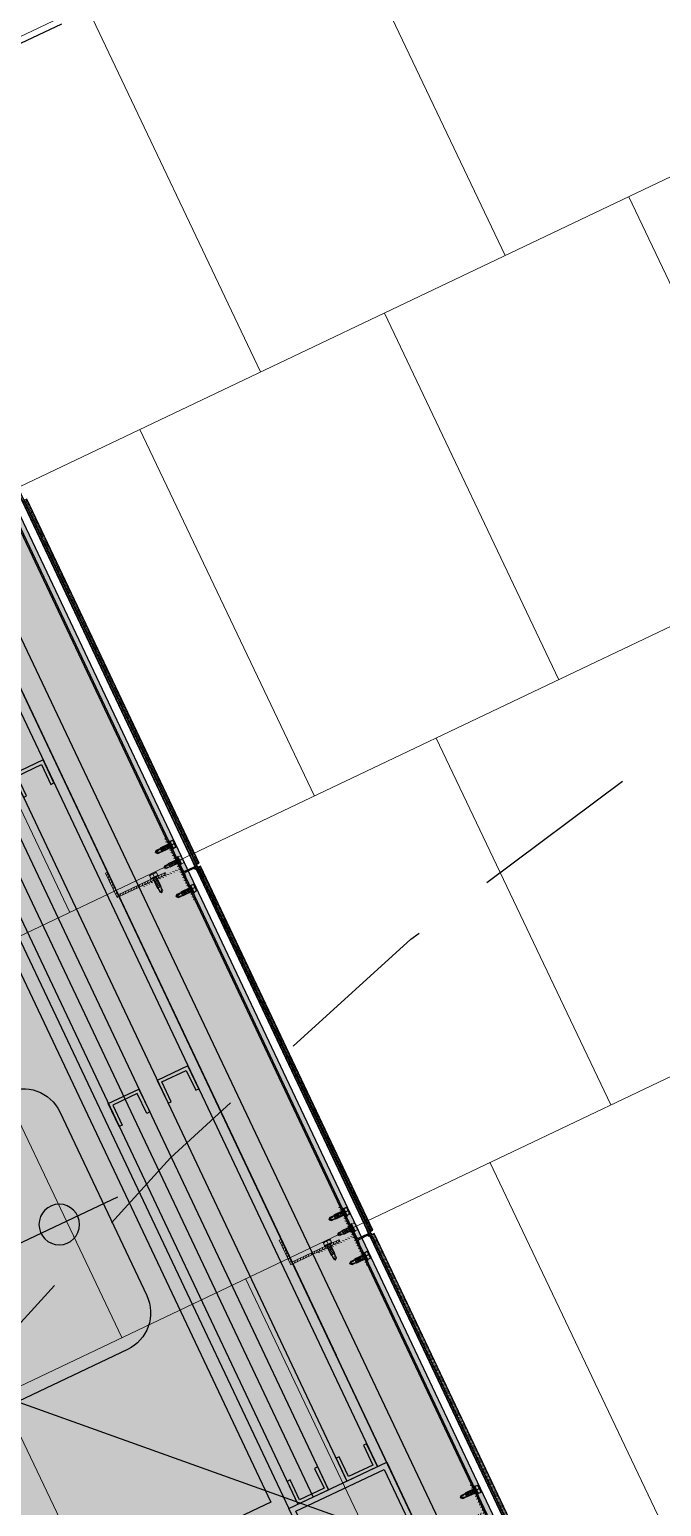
# Model space of a CAD drawing. Header units: metres. Extents: x 678805 to 1359287, y 2747329 to 5497370.
# Drawn here: x 679667.749 to 679668.683, y 2748563.633 to 2748565.815 of the extents above; entities that cross this region are included whole.
import ezdxf

# ---------------------------------------------------------------- set-up
doc = ezdxf.new("R2010")
doc.units = ezdxf.units.M
for name, pattern in [('XREF_MON_BUILDINGS$0$Dash_2_', [0.25, 0.125, -0.125]), ('XREF_MON_BUILDINGS$0$Hidden', [0.004, 0.002, -0.002]), ('XREF_MON_SFT_TREES$0$HIDDEN', [0.375, 0.25, -0.125])]:
    doc.linetypes.add(name, pattern=pattern)
for name, color, linetype in [('00_XREF_MON_HSC_PAVEMENT', 7, 'Continuous'), ('00_XREF_TWQ_BUILDINGS', 7, 'Continuous'), ('00_XREF_TWQ_SFT_TREES', 7, 'Continuous'), ('XREF_MON_BUILDINGS$0$00-Modulos DEFINIDOS', 7, 'Continuous'), ('XREF_MON_BUILDINGS$0$00-Modulos ROOFS', 2, 'Continuous'), ('XREF_MON_BUILDINGS$0$02-L-01_Structure', 2, 'Continuous'), ('XREF_MON_BUILDINGS$0$02-L-01_Structure t2', 7, 'Continuous'), ('XREF_MON_BUILDINGS$0$02-L-01_Struture aux', 4, 'Continuous'), ('XREF_MON_BUILDINGS$0$02-L-06_Plan Change', 252, 'Continuous'), ('XREF_MON_BUILDINGS$0$02-L-Insulation', 252, 'Continuous'), ('XREF_MON_BUILDINGS$0$02-L-INT Panel', 5, 'Continuous'), ('XREF_MON_BUILDINGS$0$02-L-panel', 5, 'Continuous'), ('XREF_MON_BUILDINGS$0$02_L_Furniture', 7, 'Continuous'), ('XREF_MON_SFT_TREES$0$SL_TREE_CANOPY', 251, 'XREF_MON_SFT_TREES$0$HIDDEN')]:
    doc.layers.add(name, color=color, linetype=linetype)
for name, color, linetype, true_color in [('XREF_MON_BUILDINGS$0$0-WIPEOUTS', 7, 'Continuous', 0xffffff), ('XREF_MON_BUILDINGS$0$02-L-06_Walls HATCH 01', 9, 'Continuous', 0x808080), ('XREF_MON_SFT_TREES$0$SL_TREE_ALBIZIA_LEBBECK', 7, 'Continuous', 0xa3a300)]:
    doc.layers.add(name, color=color, linetype=linetype, true_color=true_color)
for name, color, linetype, lineweight in [('XREF_MON_BUILDINGS$0$02-H-251', 251, 'Continuous', 0), ('XREF_MON_BUILDINGS$0$02-H-254', 254, 'Continuous', 0), ('XREF_MON_BUILDINGS$0$02-L-01_Structure L', 7, 'Continuous', 5), ('XREF_MON_BUILDINGS$0$02-L-01_Structure T', 8, 'Continuous', 5)]:
    doc.layers.add(name, color=color, linetype=linetype, lineweight=lineweight)
for name, color, linetype, lineweight, true_color in [('XREF_MON_BUILDINGS$0$02-KH-01 Water_Toilets', 7, 'Continuous', 30, 0x3877ff), ('XREF_MON_HSC_PAVEMENT$0$02-L-Joints-Paviment_07_Precast Concrete Blocks 60X40', 7, 'Continuous', 5, 0x999999), ('XREF_MON_HSC_PAVEMENT$0$03-TR-Pavement_07_Precast Concrete Blocks 60X40', 7, 'Continuous', 5, 0x999999)]:
    doc.layers.add(name, color=color, linetype=linetype, lineweight=lineweight, true_color=true_color)
doc.layers.get('XREF_MON_BUILDINGS$0$02-KH-01 Water_Toilets').off()
doc.layers.get('XREF_MON_SFT_TREES$0$SL_TREE_ALBIZIA_LEBBECK').off()
doc.linetypes.add('XREF_MON_BUILDINGS$0$BATTING', pattern='A,0.0001,-0.1,[134,ltypeshp.shx,S=0.1,R=0,X=-0.1,Y=0],-0.2,[134,ltypeshp.shx,S=0.1,R=180,X=0.1,Y=0],-0.1', length=0.4001)

# ---------------------------------------------------------------- blocks, each defined once
blk = doc.blocks.new('XREF_MON_BUILDINGS$0$modulo kiosco')
at = {"layer": 'XREF_MON_BUILDINGS$0$0-WIPEOUTS', "true_color": 0xfcfcfc}
h = blk.add_hatch(color=7, dxfattribs=at)
h.dxf.hatch_style = 1
h.paths.add_polyline_path([(119.6986085139215, -61.62058441969566), (119.6986085125245, -56.82058442011476), (124.4986085132696, -56.82058442058042), (124.4986085123383, -61.62058442132547)])
at = {"layer": 'XREF_MON_BUILDINGS$0$00-Modulos ROOFS'}
blk.add_line((119.6986085125245, -56.82058442011476), (124.4986085118726, -61.62058442248963), dxfattribs=at)
at = {"layer": 'XREF_MON_BUILDINGS$0$00-Modulos ROOFS', "lineweight": 0}
blk.add_lwpolyline([(119.6986085139215, -61.62058441969566), (119.6986085125245, -56.82058442011476), (124.4986085132696, -56.82058442058042), (124.4986085123383, -61.62058442132547)], close=True, dxfattribs=at)
at = {"layer": 'XREF_MON_BUILDINGS$0$00-Modulos ROOFS'}
blk.add_lwpolyline([(124.4986085137352, -57.12058442062698), (124.4986085132696, -56.82058442058042), (124.1986085125245, -56.82058442151174), (119.9986085128039, -56.82058442034759), (119.6986085125245, -56.82058442011476), (119.6986085125245, -57.12058442085981), (119.6986085134558, -61.32058442058042), (119.6986085139215, -61.62058441969566), (119.9986085128039, -61.62058442062698), (124.1986085125245, -61.62058442109264), (124.4986085123383, -61.62058442132547), (124.4986085128039, -61.32058442081325)], close=True, dxfattribs=at)
blk = doc.blocks.new('XREF_MON_BUILDINGS$0$PILAR STRUCTURE')
at = {"layer": 'XREF_MON_BUILDINGS$0$02-L-01_Structure', "linetype": 'Continuous'}
h = blk.add_hatch(dxfattribs=at)
h.set_pattern_fill('ANGLE', color=252)
h.set_pattern_definition([(0, (-144.6596111481284, 18.56842418532225), (0, 6.985), [5.08, -1.905]), (90, (-144.6596111481284, 18.56842418532225), (-6.985, 4.277078946022131e-16), [5.08, -1.905])])
h.paths.add_polyline_path([(-0.0800000000000125, -0.08000000000000185), (0.07999999999998408, -0.08000000000000185), (0.07999999999998408, 0.0799999999999983), (-0.0800000000000125, 0.0799999999999983)])
h.paths.add_polyline_path([(-0.07200000000000273, -0.07200000000000273), (0.0719999999999743, -0.07200000000000273), (0.0719999999999743, 0.07199999999999918), (-0.07200000000000273, 0.07199999999999918)], flags=16)
h = blk.add_hatch(color=252, dxfattribs=at)
h.dxf.hatch_style = 1
h.paths.add_polyline_path([(-0.07200000000000273, -0.07200000000000273), (0.0719999999999743, -0.07200000000000273), (0.0719999999999743, 0.07199999999999918), (-0.07200000000000273, 0.07199999999999918)], flags=16)
h.paths.add_polyline_path([(-0.0800000000000125, -0.08000000000000185), (0.07999999999998408, -0.08000000000000185), (0.07999999999998408, 0.0799999999999983), (-0.0800000000000125, 0.0799999999999983)])
for points in [[(-0.0800000000000125, -0.08000000000000185), (0.07999999999998408, -0.08000000000000185), (0.07999999999998408, 0.0799999999999983), (-0.0800000000000125, 0.0799999999999983)], [(-0.07200000000000273, -0.07200000000000273), (0.0719999999999743, -0.07200000000000273), (0.0719999999999743, 0.07199999999999918), (-0.07200000000000273, 0.07199999999999918)]]:
    blk.add_lwpolyline(points, close=True, dxfattribs=at)
blk = doc.blocks.new('XREF_MON_BUILDINGS$0$AUTORROSCANTE')
at = {"layer": 'XREF_MON_BUILDINGS$0$02-L-01_Structure t2', "color": 0}
for p, q in [((-31.20000000000002, 5.629165124598842), (-26.19999999999959, 5.62916512459816)), ((-31.19999999999999, -3.410605131648481e-13), (-26.19999999999976, 0)), ((-2.365309734828713, 2.5), (-25, 2.5)), ((0, 0), (-8.999999999999972, 2.5)), ((0, 0), (-3.600692283157343, -1.09366380576239)), ((0, 0), (-2.365309734828713, 2.5)), ((0, 0), (-2.365309734828713, -2.5)), ((-31.20000000000002, -5.629165124598899), (-26.19999999999948, -5.629165124599581)), ((-2.365309734828713, -2.5), (-25, -2.5)), ((-3.600692283157343, -1.09366380576239), (-2.365309734828713, -2.5))]:
    blk.add_line(p, q, dxfattribs=at)
at = {"layer": 'XREF_MON_BUILDINGS$0$02-L-01_Structure t2', "color": 253}
for p, q in [((-25, 3.149999999999977), (-8.999999999999943, 3.150000000000034)), ((-23.47427264461649, -3.14999999999992), (-25, 2.662522019210144)), ((-21.40651940967126, -3.14999999999992), (-23.06020473028568, 3.149999999999864)), ((-19.338766174726, -3.14999999999992), (-20.99245149534045, 3.14999999999992)), ((-17.27101293978083, -3.14999999999992), (-18.92469826039516, 3.150000000000034)), ((-15.20325970483566, -3.14999999999992), (-16.85694502544993, 3.150000000000034)), ((-13.1355064698904, -3.14999999999992), (-14.78919179050473, 3.149999999999977)), ((-11.06775323494514, -3.14999999999992), (-12.72143855555953, 3.149999999999977)), ((-9, -3.14999999999992), (-10.65368532061433, 3.150000000000034)), ((-9, -3.14999999999992), (-8.999999999999972, 3.150000000000034)), ((-25, -3.149999999999977), (-9, -3.149999999999977)), ((-3.600692283157343, -1.09366380576239), (-9, -2.5))]:
    blk.add_line(p, q, dxfattribs=at)
at = {"layer": 'XREF_MON_BUILDINGS$0$02-L-01_Structure t2', "color": 0}
for points in [[(-31.20000000000002, 5.629165124598842), (-26.19999999999996, 5.629165124598842), (-26.19999999999996, -5.629165124599581), (-31.20000000000002, -5.629165124599581)], [(-26.19999999999951, 6.5), (-25, 6.5), (-25, -6.500000000000057), (-26.19999999999951, -6.500000000000057)]]:
    blk.add_lwpolyline(points, close=True, dxfattribs=at)
for centre, start, end in [((-26.98608579049073, 2.367525475711773), 129.2840388374925, 214.1828116507075), ((-26.98608579049073, -2.366719793068796), 145.8304296466695, 230.7332658614822)]:
    blk.add_arc(centre, 4.213914209509284, start, end, dxfattribs=at)
blk = doc.blocks.new('XREF_MON_BUILDINGS$0$ULMA_Montante VV')
at = {"layer": 'XREF_MON_BUILDINGS$0$02-H-251', "ltscale": 125}
h = blk.add_hatch(dxfattribs=at)
h.set_pattern_fill('ANSI31', color=256, scale=0.001, angle=450, style=0)
h.set_pattern_definition([(134.9999999999999, (-0.05125000000043656, -0.00250000000005457), (-0.002245064030267289, -0.002245064030267287), [])])
edge = h.paths.add_edge_path()
edge.add_line((-0.05095000000073924, -0.00250000000005457), (0.04844999999841093, -0.00250000000005457))
edge.add_arc((0.04844999999841093, -0.002200000000129876), 0.0003, 270, 360)
edge.add_line((0.04874999999992724, -0.002200000000129876), (0.04874999999992724, -0.0003000000001520675))
edge.add_arc((0.04844999999841093, -0.0003000000001520675), 0.0003, 0, 90)
edge.add_line((0.04844999999841093, 0), (0, 0))
edge.add_line((0, 0), (0, 0.05719999999996617))
edge.add_arc((-0.0003000000015163096, 0.05719999999996617), 0.0003, 0, 90)
edge.add_line((-0.0003000000015163096, 0.05749999999989086), (-0.002200000000811997, 0.05749999999989086))
edge.add_arc((-0.002200000000811997, 0.05719999999996617), 0.0003, 90, 180)
edge.add_line((-0.002500000000509317, 0.05719999999996617), (-0.002500000000509317, 0))
edge.add_line((-0.002500000000509317, 0), (-0.05095000000073924, 0))
edge.add_arc((-0.05095000000073924, -0.0003000000001520675), 0.0003, 90, 180)
edge.add_line((-0.05125000000043656, -0.0003000000001520675), (-0.05125000000043656, -0.002200000000129876))
edge.add_arc((-0.05095000000073924, -0.002200000000129876), 0.0003, 180, 270)
blk = doc.blocks.new('XREF_MON_BUILDINGS$0$ULMA_Autotaladrante')
at = {"layer": 'XREF_MON_BUILDINGS$0$02-L-01_Structure T', "color": 252}
for p, q in [((-0.02500000000509317, 2.273736754432321e-13), (-0.02263469026956955, 0.00250000000005457)), ((-0.02500000000509317, 2.273736754432321e-13), (-0.01600000000325963, 0.00250000000005457)), ((-0.02500000000509317, 2.273736754432321e-13), (-0.02263469026956955, -0.002499999999599822)), ((-0.02500000000509317, 2.273736754432321e-13), (-0.02139930772136722, -0.001093663805477263)), ((-0.02263469026956955, 0.00250000000005457), (0, 0.00250000000005457)), ((0, 0.003150000000232467), (-0.01600000000325963, 0.003150000000232467)), ((-0.01600000000325963, -0.003149999999777719), (-0.01600000000325963, 0.003150000000232467)), ((-0.01600000000325963, -0.003149999999777719), (-0.01434631468237058, 0.003150000000232467)), ((-0.01393224676803584, -0.003149999999777719), (-0.01227856144714679, 0.003150000000232467)), ((-0.0118644935323573, -0.003149999999777719), (-0.01021080821146825, 0.003150000000232467)), ((-0.00979674029713351, -0.003149999999777719), (-0.008143054976244457, 0.003150000000232467)), ((-0.00772898706190972, -0.003149999999777719), (-0.006075301741020667, 0.003150000000232467)), ((-0.005661233826231182, -0.003149999999777719), (-0.004007548505342129, 0.003150000000232467)), ((-0.003593480591007392, -0.003149999999777719), (-0.001939795270118339, 0.003150000000232467)), ((-0.001525727355783602, -0.003149999999777719), (0, 0.002662522019363678)), ((0.006200000001172157, 0.005629165124673818), (0.001200000000153523, 0.005629165124673818)), ((0.006200000001172157, 2.273736754432321e-13), (0.001200000000153523, 2.273736754432321e-13)), ((-0.02139930772136722, -0.001093663805477263), (-0.02263469026956955, -0.002499999999599822)), ((-0.02263469026956955, -0.002499999999599822), (0, -0.002499999999599822)), ((-0.02139930772136722, -0.001093663805477263), (-0.01600000000325963, -0.002499999999599822)), ((0, -0.003149999999777719), (-0.01600000000325963, -0.003149999999777719)), ((0.006200000001172157, -0.005629165124219071), (0.001200000000153523, -0.005629165124219071))]:
    blk.add_line(p, q, dxfattribs=at)
for points in [[(0.001200000000153523, 0.006499999999959982), (0, 0.006499999999959982), (0, -0.006499999999732609), (0.001200000000153523, -0.006499999999732609)], [(0.006200000001172157, 0.005629165124673818), (0.001200000000153523, 0.005629165124673818), (0.001200000000153523, -0.005629165124219071), (0.006200000001172157, -0.005629165124219071)]]:
    blk.add_lwpolyline(points, close=True, dxfattribs=at)
for centre, start, end in [((0.001986085791031655, 0.002367525475847287), 325.8171883654993, 50.71596115511253), ((0.001986085791031655, -0.002366719792689764), 309.2667341381091, 34.16957033823044)]:
    blk.add_arc(centre, 0.004213914210367771, start, end, dxfattribs=at)
blk = doc.blocks.new('XREF_MON_BUILDINGS$0$ULMA_Escuadra40x80_Seccion')
at = {"layer": 'XREF_MON_BUILDINGS$0$02-H-251', "ltscale": 125}
h = blk.add_hatch(dxfattribs=at)
h.set_pattern_fill('ANSI31', color=256, scale=0.001, angle=360, style=0)
h.set_pattern_definition([(45, (0, 0), (-0.002245064030267288, 0.002245064030267289), [])])
h.paths.add_polyline_path([(0, 0.0799999999994725), (0.002999999989697244, 0.0799999999994725), (0.002999999989697244, 0.002999999999701686), (0.03999999999359716, 0.002999999999701686), (0.03999999999359716, 0), (0, 0)])
at = {"layer": 'XREF_MON_BUILDINGS$0$02-L-01_Structure L', "linetype": 'Continuous'}
blk.add_lwpolyline([(0, 0.0799999999994725), (0.002999999989697244, 0.0799999999994725), (0.002999999989697244, 0.002999999999701686), (0.03999999999359716, 0.002999999999701686), (0.03999999999359716, 0), (0, 0)], close=True, dxfattribs=at)
blk = doc.blocks.new('XREF_MON_BUILDINGS$0$component PICA')
at = {"linetype": 'Continuous', "ltscale": 0.01}
for p, q in [((125, 350), (-125, 350)), ((-175, 300), (-175, 50)), ((175, 50), (175, 300)), ((0, 150), (0, -20)), ((-125, 0), (125, 0))]:
    blk.add_line(p, q, dxfattribs=at)
blk.add_circle((0, 60), 25, dxfattribs=at)
for centre, start, end in [((-125, 300), 90, 180), ((125, 300), 0, 90), ((-125, 50), 180, 270), ((125, 50), 270, 0)]:
    blk.add_arc(centre, 50, start, end, dxfattribs=at)
blk = doc.blocks.new('XREF_MON_BUILDINGS$0$Kiosk door')
at = {"linetype": 'XREF_MON_BUILDINGS$0$Dash_2_'}
blk.add_wipeout([(-0.3650003588485287, -0.20273887368162846), (-0.3649995805811452, 0.09726091754812582), (0.834999707727285, 0.09726091754812582), (0.8349996411514713, -0.20273888156785946)], dxfattribs=at).dxf.layer = 'XREF_MON_BUILDINGS$0$0-WIPEOUTS'
at = {"layer": 'XREF_MON_BUILDINGS$0$02-L-06_Walls HATCH 01', "linetype": 'Continuous'}
h = blk.add_hatch(color=256, dxfattribs=at)
h.dxf.hatch_style = 1
h.paths.add_polyline_path([(0.8349997775229442, 0.09726260458085129), (0.7350005010742805, 0.09726468567793631), (0.7350005714583424, -0.1827374759855043), (0.8349998004780701, -0.1827409063021986)])
h.paths.add_polyline_path([(-0.2649995567047153, 0.09726103613911455), (-0.3649998889106872, 0.09726103613911455), (-0.3649999365919983, -0.1827395266227524), (-0.2649996043860263, -0.1827395266227524)])
at = {"linetype": 'Continuous'}
blk.add_line((0.8349996411514713, -0.2027388816146684), (0.8349996602950842, 0.09726091754812624), dxfattribs=at)
for points in [[(-0.3649999363518257, 0.09726091754812596), (-0.2649995805807295, 0.09726091754812596), (-0.2649996471565431, -0.1827395200508933), (-0.3650000029276393, -0.1827395200508933)], [(0.8349996602950842, 0.09726091754812624), (0.7350004194192705, 0.0972635265395761), (0.735000352843457, -0.1827378866425775), (0.8349995937192707, -0.1827404956340273)]]:
    blk.add_lwpolyline(points, close=True, dxfattribs=at)
at = {"layer": 'XREF_MON_BUILDINGS$0$02-L-06_Plan Change', "linetype": 'Continuous'}
for p, q in [((0.6349999970723608, -0.1827395266227524), (-0.3650000029276393, -0.1827395266227524)), ((-0.3650000029276393, -0.1827395266227524), (-0.3650000029276393, -0.2027388736816308))]:
    blk.add_line(p, q, dxfattribs=at)
at = {"layer": 'XREF_MON_BUILDINGS$0$02-L-06_Plan Change', "linetype": 'XREF_MON_BUILDINGS$0$Dash_2_'}
blk.add_line((0.8349992605688576, -0.182739522224247), (0.8350023100480466, -1.382739947271413), dxfattribs=at)
blk.add_lwpolyline([(0.8349997077205344, 0.09726376371885229), (-0.3649999363518257, 0.09726091754812596)], dxfattribs=at)
at = {"layer": 'XREF_MON_BUILDINGS$0$02-L-06_Plan Change', "linetype": 'Continuous'}
blk.add_lwpolyline([(-0.3650000029276393, -0.2027388736816308), (0.8349996411514713, -0.2027388815678594), (0.8349996411514713, -0.1827395279371219), (-0.3650000029276393, -0.1827395200508933)], close=True, dxfattribs=at)
at = {"layer": 'XREF_MON_BUILDINGS$0$02-L-06_Plan Change', "linetype": 'XREF_MON_BUILDINGS$0$Dash_2_'}
blk.add_arc((0.8349992605718095, -0.1827406837752702), 1.199999263500018, 179.9999441634501, 270.0001456018545, dxfattribs=at)
blk = doc.blocks.new('XREF_MON_BUILDINGS$0$A$C56BF4A3E')
at = {"layer": 'XREF_MON_BUILDINGS$0$02-H-251', "linetype": 'XREF_MON_BUILDINGS$0$Hidden', "ltscale": 125}
h = blk.add_hatch(dxfattribs=at)
h.set_pattern_fill('ANSI31', color=256, scale=0.001, angle=630, style=0)
h.set_pattern_definition([(315, (-170.3341458271663, 256.2731520046166), (0.002245064030267289, 0.002245064030267287), [])])
edge = h.paths.add_edge_path()
edge.add_line((0.635161503146076, 0.02689361729803252), (0.6331615031461233, 0.02689361729803608))
edge.add_line((0.6331615031461233, 0.02689361729803608), (0.6262900085139727, 0.02664820677561153))
edge.add_line((0.6262900085139727, 0.02664820677561153), (0.6254111754949836, 0.02570412332730854))
edge.add_arc((0.625191590921343, 0.02590853128928217), 0.0003, 587.0499999998804, 677.0499999998917, ccw=False)
edge.add_line((0.624987182959142, 0.02568894671563982), (0.6240429129903031, 0.02656795336421425))
edge.add_line((0.6240429129903013, 0.0265679533642178), (0.6222925944548869, 0.02650544198711202))
edge.add_line((0.6222925944548869, 0.02650544198711202), (0.6214137254124044, 0.02556131984071897))
edge.add_arc((0.6211941408385364, 0.02576572780360209), 0.0003, 587.0499999998804, 677.0499999998772, ccw=False)
edge.add_line((0.6209897328763354, 0.02554614322995974), (0.62004542420304, 0.02642518590725729))
edge.add_line((0.6200454242030382, 0.02642518590726084), (0.6070901200851431, 0.02596249647395155))
edge.add_arc((0.6071615031460489, 0.02396377076566125), 0.002, 452.045408488778, 539.9999999998918)
edge.add_line((0.6051615031460962, 0.0239637707656648), (0.6051615031460837, 0.01723441628583444))
edge.add_line((0.6051615031460855, 0.01723441628583444), (0.6051615031460678, 0.007893617297856537))
edge.add_line((0.6051615031460678, 0.007893617297856537), (0.6103115031460256, 0.007893617297845879))
edge.add_line((0.6103115031460256, 0.007893617297845879), (0.6103115031460238, 0.006893617297642152))
edge.add_line((0.6103115031460256, 0.006893617297642152), (0.6049941093035649, 0.00689361729765281))
edge.add_arc((0.6049941093035613, 0.00659361729795549), 0.0003, 809.9999999998918, 869.9999999998961)
edge.add_line((0.6047343016823596, 0.00674361729780415), (0.6030713107672891, 0.003863232540616934))
edge.add_arc((0.6028115031460821, 0.004013232540465594), 0.0003, 509.9999999998961, 689.9999999998774, ccw=False)
edge.add_line((0.6025516955248769, 0.004163232540314254), (0.6038682762787193, 0.00644361729810683))
edge.add_arc((0.6036084686575123, 0.006593617297959042), 0.0003, 689.9999999998961, 809.9999999998918)
edge.add_line((0.6036084686575158, 0.006893617297656363), (0.5958615031461285, 0.006893617297670573))
edge.add_line((0.5958615031461285, 0.006893617297670573), (0.5958615031461303, 0.0078936172978743))
edge.add_line((0.5958615031461285, 0.0078936172978743), (0.6018615031459866, 0.007893617297863642))
edge.add_line((0.6018615031459866, 0.00789361729786009), (0.6018615031459902, 0.009643617298216611))
edge.add_arc((0.6021115031460411, 0.009643617298216611), 0.0002500000000000272, 359.9999999998918, 539.9999999998918, ccw=False)
edge.add_line((0.602361503146092, 0.009643617298216611), (0.6023615031460885, 0.00789361729786009))
edge.add_line((0.6023615031460885, 0.00789361729786009), (0.6033615031460648, 0.00789361729786009))
edge.add_line((0.6033615031460648, 0.00789361729786009), (0.6033615031460968, 0.02413804013959719))
edge.add_arc((0.6013615031461441, 0.02413804013960075), 0.002, 719.9999999998918, 802.552583149694)
edge.add_line((0.6016207356256409, 0.02612116860765568), (0.5957115031460898, 0.02689361729810713))
edge.add_line((0.595711503146088, 0.02689361729810713), (0.5957115031460916, 0.02869361729811004))
edge.add_line((0.5957115031460916, 0.02869361729811004), (0.6351615031460796, 0.02869361729803543))
edge.add_line((0.6351615031460796, 0.02869361729803543), (0.635161503146076, 0.02689361729803252))
h = blk.add_hatch(dxfattribs=at)
h.set_pattern_fill('ANSI31', color=256, scale=0.001, angle=630, style=0)
h.set_pattern_definition([(315, (-170.3341458271663, 256.8731520046165), (0.002245064030267289, 0.002245064030267287), [])])
edge = h.paths.add_edge_path()
edge.add_line((1.235161503146077, 0.02689361729689921), (1.233161503146125, 0.02689361729690276))
edge.add_line((1.233161503146125, 0.02689361729690276), (1.226290008513974, 0.02664820677447821))
edge.add_line((1.226290008513974, 0.02664820677447466), (1.225411175494985, 0.02570412332617167))
edge.add_arc((1.225191590921341, 0.02590853128814885), 0.0003, 587.0499999998804, 677.0499999998917, ccw=False)
edge.add_line((1.22498718295914, 0.0256889467145065), (1.224042912990301, 0.02656795336308448))
edge.add_line((1.224042912990303, 0.02656795336308448), (1.222292594454888, 0.02650544198597871))
edge.add_line((1.222292594454888, 0.02650544198597871), (1.221413725412406, 0.0255613198395892))
edge.add_arc((1.221194140838534, 0.02576572780246877), 0.0003, 587.0499999998804, 677.0499999998772, ccw=False)
edge.add_line((1.220989732876333, 0.02554614322882642), (1.220045424203038, 0.02642518590612752))
edge.add_line((1.22004542420304, 0.02642518590612752), (1.207090120085144, 0.02596249647281823))
edge.add_arc((1.20716150314605, 0.02396377076452794), 0.002, 452.045408488778, 539.9999999998918)
edge.add_line((1.205161503146098, 0.02396377076453149), (1.205161503146085, 0.01723441628470113))
edge.add_line((1.205161503146087, 0.01723441628470113), (1.205161503146069, 0.007893617296723221))
edge.add_line((1.205161503146069, 0.007893617296723221), (1.210311503146027, 0.007893617296712563))
edge.add_line((1.210311503146027, 0.007893617296712563), (1.210311503146025, 0.006893617296508836))
edge.add_line((1.210311503146023, 0.006893617296508836), (1.204994109303563, 0.006893617296519494))
edge.add_arc((1.204994109303563, 0.006593617296822174), 0.0003, 809.9999999998918, 869.9999999998961)
edge.add_line((1.204734301682358, 0.006743617296670834), (1.203071310767287, 0.003863232539483619))
edge.add_arc((1.202811503146084, 0.004013232539332279), 0.0003, 509.9999999998961, 689.9999999998774, ccw=False)
edge.add_line((1.202551695524878, 0.004163232539180939), (1.203868276278721, 0.006443617296973514))
edge.add_arc((1.203608468657514, 0.006593617296822174), 0.0003, 689.9999999998961, 809.9999999998918)
edge.add_line((1.203608468657514, 0.006893617296519494), (1.195861503146126, 0.006893617296533705))
edge.add_line((1.195861503146126, 0.006893617296537258), (1.195861503146128, 0.007893617296740985))
edge.add_line((1.19586150314613, 0.007893617296740985), (1.201861503145988, 0.007893617296730326))
edge.add_line((1.201861503145988, 0.007893617296730326), (1.201861503145992, 0.009643617297086848))
edge.add_arc((1.202111503146043, 0.009643617297083296), 0.0002500000000000272, 359.9999999998918, 539.9999999998918, ccw=False)
edge.add_line((1.202361503146093, 0.009643617297083296), (1.20236150314609, 0.007893617296726774))
edge.add_line((1.20236150314609, 0.007893617296726774), (1.203361503146066, 0.007893617296723221))
edge.add_line((1.203361503146066, 0.007893617296726774), (1.203361503146096, 0.02413804013846388))
edge.add_arc((1.201361503146142, 0.02413804013846743), 0.002, 719.9999999998918, 802.552583149694)
edge.add_line((1.201620735625639, 0.02612116860652236), (1.195711503146088, 0.02689361729697382))
edge.add_line((1.195711503146089, 0.02689361729697382), (1.195711503146093, 0.02869361729697673))
edge.add_line((1.195711503146093, 0.02869361729697673), (1.235161503146081, 0.02869361729690212))
edge.add_line((1.235161503146081, 0.02869361729690212), (1.235161503146077, 0.02689361729689921))
at = {"layer": 'XREF_MON_BUILDINGS$0$02-H-254', "ltscale": 125}
h = blk.add_hatch(dxfattribs=at)
h.set_pattern_fill('ANSI31', color=256, scale=0.0005, angle=180, style=0)
h.set_pattern_definition([(225, (257.5004317846482, 179.6417735332478), (0.001122532015133644, -0.001122532015133644), [])])
h.paths.add_polyline_path([(0.02386382968487055, 0.01400000000285218), (0.02386288463216601, 0.004932537467283282), (0.601661503126504, 0.004924154091153099), (0.601661503126504, -1.331605606225139e-06), (0.008321258678762433, 0), (0.008321258678762433, 0.006549999998242129), (0.01632125867811851, 0.006549999998242129), (0.01632125867811851, 0.008150000008754432), (0.008321258678762433, 0.008150000008754432), (0.008321258678762433, 0.01400000000285218)])
h = blk.add_hatch(dxfattribs=at)
h.set_pattern_fill('ANSI31', color=256, scale=0.0005, angle=270, style=0)
h.set_pattern_definition([(315, (-170.2068422778523, 257.0159102191523), (0.001122532015133644, 0.001122532015133644), [])])
h.paths.add_polyline_path([(1.201661503126498, -2.27018404075352e-12), (0.6067920396707649, -1.143973804573761e-12), (0.6067920396707756, 0.004932188164907814), (1.201661503126509, 0.004930460025818206)])
h = blk.add_hatch(dxfattribs=at)
h.set_pattern_fill('ANSI31', color=256, scale=0.0005, angle=270, style=0)
h.set_pattern_definition([(315, (-170.2068422778523, 257.6159102191522), (0.001122532015133644, 0.001122532015133644), [])])
h.paths.add_polyline_path([(1.8016615031265, -3.40349970429088e-12), (1.206792039670763, -2.280842181789922e-12), (1.206792039670773, 0.004932188163770945), (1.80166150312651, 0.004930460024684891)])
at = {"layer": 'XREF_MON_BUILDINGS$0$02-L-01_Struture aux', "linetype": 'Continuous'}
for p, q in [((4.528097383963182, 0.2230973839609618), (0.2880973839595988, 0.2230973839650616)), ((4.528097383963182, 0.193097383948313), (0.2880973839595988, 0.1930973839524128))]:
    blk.add_line(p, q, dxfattribs=at)
at = {"layer": 'XREF_MON_BUILDINGS$0$02-L-01_Struture aux'}
for p, q in [((0.03223181738328762, 0.02869217211398833), (4.782712843938601, 0.02869228319033823)), ((4.782712843940036, 0.02683148525789747), (0.03223181738328762, 0.02683148526689649))]:
    blk.add_line(p, q, dxfattribs=at)
at = {"layer": 'XREF_MON_BUILDINGS$0$02-L-01_Struture aux', "linetype": 'XREF_MON_BUILDINGS$0$Hidden'}
for p, q in [((0.6351615031460796, 0.02869361729803543), (0.5957115031460916, 0.02869361729811004)), ((0.5957115031460916, 0.02869361729811004), (0.595711503146088, 0.02689361729810713)), ((0.6016207356256409, 0.02612116860765568), (0.595711503146088, 0.02689361729810713)), ((0.6033615031460968, 0.02413804013959719), (0.6033615031460648, 0.00789361729786009)), ((0.6051615031460962, 0.0239637707656648), (0.6051615031460855, 0.01723441628583444)), ((0.6070901200851431, 0.02596249647395155), (0.6200454242030382, 0.02642518590726084)), ((0.6209897328763354, 0.02554614322995974), (0.6200454242030382, 0.02642518590726084)), ((0.6214137254124061, 0.02556131984071897), (0.6222925944548869, 0.02650544198711202)), ((0.6222925944548869, 0.02650544198711202), (0.6240429129903013, 0.0265679533642178)), ((0.624987182959142, 0.02568894671563982), (0.6240429129903013, 0.0265679533642178)), ((0.6254111754949854, 0.02570412332730854), (0.6262900085139727, 0.02664820677561153)), ((0.6262900085139727, 0.02664820677561153), (0.6331615031461233, 0.02689361729803608)), ((0.6339115031460487, 0.02689361729803608), (0.6331615031461233, 0.02689361729803608)), ((0.635161503146076, 0.02689361729803252), (0.6331615031461233, 0.02689361729803608)), ((0.6351615031460796, 0.02869361729803543), (0.635161503146076, 0.02689361729803252)), ((1.235161503146081, 0.02869361729690212), (1.195711503146093, 0.02869361729697673)), ((1.195711503146093, 0.02869361729697673), (1.195711503146089, 0.02689361729697382)), ((1.201620735625639, 0.02612116860652236), (1.195711503146089, 0.02689361729697382)), ((1.203361503146095, 0.02413804013846388), (1.203361503146066, 0.007893617296726774)), ((1.205161503146098, 0.02396377076453149), (1.205161503146087, 0.01723441628470113)), ((1.207090120085141, 0.02596249647281823), (1.22004542420304, 0.02642518590612752)), ((1.220989732876333, 0.02554614322882642), (1.22004542420304, 0.02642518590612752)), ((1.221413725412404, 0.02556131983958565), (1.222292594454888, 0.02650544198597871)), ((1.222292594454888, 0.02650544198597871), (1.224042912990303, 0.02656795336308448)), ((1.22498718295914, 0.0256889467145065), (1.224042912990303, 0.02656795336308448)), ((1.225411175494983, 0.02570412332617522), (1.226290008513974, 0.02664820677447466)), ((1.226290008513974, 0.02664820677447466), (1.233161503146125, 0.02689361729690276)), ((1.23391150314605, 0.02689361729689921), (1.233161503146125, 0.02689361729690276)), ((1.235161503146077, 0.02689361729689921), (1.233161503146125, 0.02689361729690276)), ((1.235161503146081, 0.02869361729690212), (1.235161503146077, 0.02689361729689921)), ((0.60166150314598, 0.007893617297863642), (0.5958615031461285, 0.0078936172978743)), ((0.5958615031461285, 0.0078936172978743), (0.5958615031461285, 0.006893617297670573)), ((0.6036084686575158, 0.006893617297656363), (0.5958615031461285, 0.006893617297670573)), ((0.6016615031460404, 0.009643617298220164), (0.60166150314598, 0.007893617297863642)), ((0.6021615031460854, 0.009643617298216611), (0.6021615031460819, 0.00789361729786009)), ((0.6033615031460648, 0.00789361729786009), (0.6021615031460819, 0.00789361729786009)), ((0.6025516955248769, 0.004163232540314254), (0.6038682762787175, 0.006443617298110382)), ((0.6030713107672874, 0.003863232540616934), (0.6047343016823596, 0.00674361729780415)), ((0.6103115031460256, 0.006893617297642152), (0.6049941093035649, 0.00689361729765281)), ((0.6051615031460855, 0.01723441628583444), (0.6051615031460678, 0.007893617297856537)), ((0.6103115031460256, 0.007893617297845879), (0.6051615031460678, 0.007893617297856537)), ((0.6103115031460256, 0.007893617297845879), (0.6103115031460256, 0.006893617297642152)), ((1.201661503145981, 0.007893617296730326), (1.19586150314613, 0.007893617296740985)), ((1.19586150314613, 0.007893617296740985), (1.195861503146126, 0.006893617296537258)), ((1.203608468657514, 0.006893617296519494), (1.195861503146126, 0.006893617296537258)), ((1.201661503146042, 0.009643617297086848), (1.201661503145981, 0.007893617296730326)), ((1.202161503146087, 0.009643617297083296), (1.202161503146083, 0.007893617296726774)), ((1.203361503146066, 0.007893617296726774), (1.202161503146083, 0.007893617296726774)), ((1.202551695524878, 0.004163232539180939), (1.203868276278719, 0.006443617296973514)), ((1.203071310767289, 0.003863232539483619), (1.204734301682358, 0.006743617296670834)), ((1.210311503146023, 0.006893617296508836), (1.204994109303563, 0.006893617296519494)), ((1.205161503146087, 0.01723441628470113), (1.205161503146069, 0.007893617296723221)), ((1.210311503146027, 0.007893617296712563), (1.205161503146069, 0.007893617296723221)), ((1.210311503146027, 0.007893617296712563), (1.210311503146023, 0.006893617296508836))]:
    blk.add_line(p, q, dxfattribs=at)
at = {"layer": 'XREF_MON_BUILDINGS$0$02-L-01_Struture aux', "linetype": 'Continuous'}
for points in [[(0.3255635412475506, 0.2730973839523969), (0.2880973839564724, 0.273097383958735), (0.2880973839564724, 0.2230973839587236), (0.3255635412475506, 0.223097383958752), (0.3255635412475506, 0.2280973839587475), (0.2930973839564963, 0.228097383958719), (0.2930973839564963, 0.2680973839578868), (0.3255635412551676, 0.2680973839524015), (0.3255635412551676, 0.2730973839523969)], [(0.9056312266833295, 0.2730973839523969), (0.9430973839744077, 0.273097383958735), (0.9430973839744077, 0.2230973839587236), (0.9056312266833295, 0.223097383958752), (0.9056312266833295, 0.2280973839587475), (0.9380973839743838, 0.228097383958719), (0.9380973839743838, 0.2680973839578868), (0.9056312266757125, 0.2680973839524015), (0.9056312266757125, 0.2730973839523969)], [(0.325563541250677, 0.1930973839524128), (0.2880973839595988, 0.1930973839587509), (0.2880973839595988, 0.1430973839587395), (0.325563541250677, 0.1430973839587679), (0.325563541250677, 0.1480973839587634), (0.2930973839596227, 0.148097383958735), (0.2930973839596227, 0.1880973839579028), (0.325563541258294, 0.1880973839524174), (0.325563541258294, 0.1930973839524128)], [(0.9056312266833295, 0.1430973839650775), (0.9430973839744077, 0.1430973839587395), (0.9430973839744077, 0.1930973839587509), (0.9056312266833295, 0.1930973839587224), (0.9056312266833295, 0.188097383958727), (0.9380973839743838, 0.1880973839587554), (0.9380973839743838, 0.1480973839595876), (0.9056312266757125, 0.148097383965073), (0.9056312266757125, 0.1430973839650775)], [(1.40563122668333, 0.1430973839650775), (1.443097383974408, 0.1430973839587395), (1.443097383974408, 0.1930973839587509), (1.40563122668333, 0.1930973839587224), (1.40563122668333, 0.188097383958727), (1.438097383974384, 0.1880973839587554), (1.438097383974384, 0.1480973839595876), (1.405631226675712, 0.148097383965073), (1.405631226675712, 0.1430973839650775)]]:
    blk.add_lwpolyline(points, dxfattribs=at)
at = {"layer": 'XREF_MON_BUILDINGS$0$02-L-01_Struture aux'}
for points in [[(4.677795854006792, 0.00770692994390032), (0.03223181738328762, 0.007706933661783211)], [(0.03223181738328762, 0.006936781791981872), (4.677795854006792, 0.006936778074098982)]]:
    blk.add_lwpolyline(points, dxfattribs=at)
at = {"layer": 'XREF_MON_BUILDINGS$0$02-L-01_Struture aux', "linetype": 'XREF_MON_BUILDINGS$0$Hidden'}
for centre, radius, start, end in [((0.6013615031461441, 0.02413804013960075), 0.002, 359.9999999998917, 82.55258314944416), ((0.6071615031460489, 0.02396377076566125), 0.002, 92.0454084859886, 179.9999999998917), ((0.6211941408385364, 0.02576572780360209), 0.0003, 227.0499999938588, 317.0499999280945), ((0.625191590921343, 0.02590853128928217), 0.0003, 227.0499999938588, 317.0500000256486), ((1.201361503146142, 0.02413804013846743), 0.002, 359.9999999998917, 82.55258314944416), ((1.20716150314605, 0.02396377076452794), 0.002, 92.0454084859886, 179.9999999998917), ((1.221194140838534, 0.02576572780246877), 0.0003, 227.0499999938588, 317.0499999280945), ((1.225191590921341, 0.02590853128814885), 0.0003, 227.0499999938588, 317.0500000256486), ((0.6019115031460345, 0.009643617298216611), 0.0002500000000000272, 359.9999999998917, 179.9999999998917), ((0.6028115031460821, 0.004013232540465594), 0.0003, 150.0000000316023, 330.0000000316028), ((0.6036084686575123, 0.006593617297959042), 0.0003, 330.0000000316028, 89.99999999989171), ((0.6049941093035613, 0.00659361729795549), 0.0003, 89.99999999989171, 150.0000000316023), ((1.201911503146036, 0.009643617297086848), 0.0002500000000000272, 359.9999999998917, 179.9999999998917), ((1.202811503146084, 0.004013232539332279), 0.0003, 150.0000000316023, 330.0000000316028), ((1.203608468657514, 0.006593617296822174), 0.0003, 330.0000000316028, 89.99999999989171), ((1.204994109303563, 0.006593617296822174), 0.0003, 89.99999999989171, 150.0000000316023)]:
    blk.add_arc(centre, radius, start, end, dxfattribs=at)
at = {"layer": 'XREF_MON_BUILDINGS$0$02-L-Insulation', "linetype": 'XREF_MON_BUILDINGS$0$BATTING', "ltscale": 0.04}
blk.add_line((4.523097383963158, 0.2480973839542031), (0.2880973839595988, 0.2480973839583029), dxfattribs=at)
at = {"layer": 'XREF_MON_BUILDINGS$0$02-L-Insulation', "linetype": 'XREF_MON_BUILDINGS$0$BATTING', "ltscale": 0.08}
blk.add_line((0.08535283128422932, 0.09473075020678934), (5.110634532114307, 0.09798582951128054), dxfattribs=at)
at = {"layer": 'XREF_MON_BUILDINGS$0$02-L-INT Panel', "linetype": 'Continuous'}
for p, q in [((0.308097383956472, 0.3080973839587173), (0.308097383956472, 4.50809738395872)), ((4.508097383963186, 0.308097383954653), (0.308097383956472, 0.3080973839587173)), ((4.528097383963182, 0.2880973839546357), (0.2880973839564724, 0.2880973839587355)), ((4.528097383963182, 0.2730973839564967), (0.2880973839595988, 0.2730973839605966)), ((4.528097383963182, 0.1430973839546397), (0.2880973839595988, 0.1430973839587395)), ((4.688097383963491, 0.1280973839546391), (0.1280973839582664, 0.1280973839567068)), ((0.1280973839569519, 0.1280973839580213), (4.688097383961004, 0.1280973839507489)), ((4.528097383963182, 0.1280973839565505), (0.4630973839547785, 0.1280973839606503))]:
    blk.add_line(p, q, dxfattribs=at)
at = {"layer": 'XREF_MON_BUILDINGS$0$02-L-panel'}
blk.add_line((4.200944176126566, 0.0049204027500096), (0.02386288463216601, 0.004932537467283282), dxfattribs=at)
for points in [[(0.02386382968487055, 0.01400000000285218), (0.008321258678762433, 0.01400000000285218), (0.008321258678762433, 0.008150000008754432), (0.01632125867811851, 0.008150000008754432), (0.01632125867811851, 0.006549999998242129), (0.008321258678762433, 0.006549999998242129), (0.008321258678762433, 0), (0.601661503126504, -1.331605606225139e-06), (0.601661503126504, 0.004924154091153099), (0.02386288463216601, 0.004932537467283282), (0.02386382968487055, 0.01400000000285218), (0.02386382968487055, 0.01400000000285218), (0.02386325048124149, 0.01400000000285218), (0.008321258678762433, 0.01400000000285218), (0.008321258678762433, 0.008150000008754432)], [(0.6067920396707756, 0.004930839573127344), (0.6067920396707649, -1.143973804573761e-12), (1.201661503126498, -2.27018404075352e-12), (1.201661503126509, 0.00492548569448914), (0.6067920396707756, 0.004930839573127344)], [(1.206792039670773, 0.004930839571994028), (1.206792039670763, -2.280842181789922e-12), (1.8016615031265, -3.40349970429088e-12), (1.80166150312651, 0.004925485693355824), (1.206792039670773, 0.004930839571994028)]]:
    blk.add_lwpolyline(points, dxfattribs=at)
at = {"layer": 'XREF_MON_BUILDINGS$0$02-L-panel', "ltscale": 125}
for points in [[(0.6016615031265111, 0.004925485695622456), (0.6016615031265005, -1.13686837721616e-12)], [(1.201661503126509, 0.00492548569448914), (1.201661503126498, -2.27018404075352e-12)]]:
    blk.add_lwpolyline(points, dxfattribs=at)
at = {"layer": 'XREF_MON_BUILDINGS$0$02-L-01_Structure', "linetype": 'Continuous', "xscale": -1, "rotation": 180}
blk.add_blockref('XREF_MON_BUILDINGS$0$PILAR STRUCTURE', (0.2080973839596147, 0.2080973839590499), dxfattribs=at)
at = {"layer": 'XREF_MON_BUILDINGS$0$02-L-01_Struture aux', "xscale": -1}
for name, p, rotation in [('XREF_MON_BUILDINGS$0$ULMA_Escuadra40x80_Seccion', (0.6125111312335427, 0.1312647056272773), 180), ('XREF_MON_BUILDINGS$0$ULMA_Escuadra40x80_Seccion', (1.212511131233541, 0.131264705626144), 180), ('XREF_MON_BUILDINGS$0$ULMA_Escuadra40x80_Seccion', (0.1553006132264372, 0.1280973839579822), 180), ('XREF_MON_BUILDINGS$0$ULMA_Montante VV', (0.6100111312325573, 0.03119361729822145), 359.9999999998918), ('XREF_MON_BUILDINGS$0$ULMA_Montante VV', (1.210011131232559, 0.03119361729708814), 359.9999999998918), ('XREF_MON_BUILDINGS$0$ULMA_Autotaladrante', (0.6155111312213002, 0.06852811013436266), 179.9905178906979), ('XREF_MON_BUILDINGS$0$ULMA_Autotaladrante', (1.215511131221302, 0.06852811013322935), 179.9905178906979), ('XREF_MON_BUILDINGS$0$ULMA_Autotaladrante', (0.6227788215362366, 0.02532093643564792), 89.99525894782539), ('XREF_MON_BUILDINGS$0$ULMA_Autotaladrante', (1.222778821536238, 0.02532093643451105), 89.99525894782539)]:
    blk.add_blockref(name, p, dxfattribs=dict(at, rotation=rotation))
at = {"layer": 'XREF_MON_BUILDINGS$0$02-L-01_Struture aux'}
blk.add_blockref('XREF_MON_BUILDINGS$0$ULMA_Montante VV', (0.1608006132164626, 0.03133148526283236), dxfattribs=at)
at = {"layer": 'XREF_MON_BUILDINGS$0$02-L-01_Struture aux', "color": 253, "xscale": -0.001000000003841706, "yscale": 0.000999999996565748, "zscale": 0.001, "rotation": 269.9999999998918}
blk.add_blockref('XREF_MON_BUILDINGS$0$AUTORROSCANTE', (0.1942479478828325, 0.05183148516917413), dxfattribs=at)
at = {"layer": 'XREF_MON_BUILDINGS$0$02-L-01_Struture aux', "xscale": 0.001000000003841706, "yscale": 0.001000000003841706, "zscale": 0.001000000003841706, "rotation": 89.9999999998918}
for p in [(0.576563796566262, 0.05164361720225941), (0.6484068430412719, 0.05152106941218193), (1.176563796566263, 0.05164361720112609), (1.248406843041273, 0.05152106941104861)]:
    blk.add_blockref('XREF_MON_BUILDINGS$0$AUTORROSCANTE', p, dxfattribs=at)
at = {"layer": 'XREF_MON_BUILDINGS$0$02_L_Furniture', "linetype": 'Continuous', "ltscale": 0.01, "xscale": -0.0012, "yscale": 0.0012, "zscale": 0.0012}
blk.add_blockref('XREF_MON_BUILDINGS$0$component PICA', (0.812479791182918, 0.3430973839497042), dxfattribs=at)
at = {"layer": 'XREF_MON_BUILDINGS$0$02-L-06_Walls HATCH 01', "linetype": 'Continuous', "xscale": -1}
blk.add_blockref('XREF_MON_BUILDINGS$0$Kiosk door', (3.249532925146884, 0.2108362319492159), dxfattribs=at)
blk = doc.blocks.new('XREF_MON_BUILDINGS')
at = {"layer": 'XREF_MON_BUILDINGS$0$02-KH-01 Water_Toilets', "linetype": 'Continuous', "rotation": 25.31616115920808}
blk.add_blockref('XREF_MON_BUILDINGS$0$modulo kiosco', (679529.5898995441, 2748565.984877727), dxfattribs=at)
at = {"layer": 'XREF_MON_BUILDINGS$0$00-Modulos DEFINIDOS', "rotation": 115.3161611891357}
blk.add_blockref('XREF_MON_BUILDINGS$0$A$C56BF4A3E', (679668.5158053937, 2748563.492723278), dxfattribs=at)
blk = doc.blocks.new('XREF_MON_SFT_TREES$0$Albizia_lebbeck')
at = {"layer": 'XREF_MON_SFT_TREES$0$SL_TREE_CANOPY', "linetype": 'XREF_MON_SFT_TREES$0$HIDDEN'}
blk.add_circle((2.328306436538696e-10, 0), 5, dxfattribs=at)
blk = doc.blocks.new('XREF_MON_SFT_TREES')
at = {"layer": 'XREF_MON_SFT_TREES$0$SL_TREE_ALBIZIA_LEBBECK', "rotation": 25.44812939262281}
blk.add_blockref('XREF_MON_SFT_TREES$0$Albizia_lebbeck', (679671.4929432637, 2748560.612875178), dxfattribs=at)
blk = doc.blocks.new('XREF_MON_HSC_PAVEMENT')
at = {"layer": 'XREF_MON_HSC_PAVEMENT$0$02-L-Joints-Paviment_07_Precast Concrete Blocks 60X40'}
for points in [[(679668.4518558587, 2748565.48120801), (679668.1940411141, 2748566.022993537)], [(679668.0906655071, 2748565.309331513), (679667.8328507625, 2748565.85111704)], [(679668.8925065399, 2748565.026447275), (679668.6346912512, 2748565.568232543)], [(679668.531316361, 2748564.854570416), (679668.2735010723, 2748565.396355684)], [(679668.1701261823, 2748564.682693556), (679667.9123108935, 2748565.224478825)], [(679667.8089360034, 2748564.510816697), (679667.5511207146, 2748565.052601966)], [(679668.6077896083, 2748564.226471688), (679668.3499748637, 2748564.768257215)], [(679668.2465992569, 2748564.054595192), (679667.9887845123, 2748564.596380719)], [(679667.8854089053, 2748563.882718696), (679667.6275941607, 2748564.424504223)], [(679668.6872502834, 2748563.599833732), (679668.4294349947, 2748564.141619)], [(679668.3260601045, 2748563.427956873), (679668.0682448158, 2748563.969742141)], [(679667.9648699256, 2748563.256080014), (679667.7070546369, 2748563.797865282)]]:
    blk.add_lwpolyline(points, dxfattribs=at)
at = {"layer": 'XREF_MON_HSC_PAVEMENT$0$03-TR-Pavement_07_Precast Concrete Blocks 60X40'}
for p, q in [((679651.9377271994, 2748558.287243485), (679672.629322811, 2748568.13359757)), ((679652.1962792991, 2748557.745808837), (679672.948526671, 2748567.62102482)), ((679652.4548313989, 2748557.204374189), (679673.2677305319, 2748567.10845207)), ((679652.7133834984, 2748556.662939542), (679673.5869343919, 2748566.59587932))]:
    blk.add_line(p, q, dxfattribs=at)

msp = doc.modelspace()

# ---------------------------------------------------------------- block references
at = {"layer": '00_XREF_MON_HSC_PAVEMENT'}
msp.add_blockref('XREF_MON_HSC_PAVEMENT', (0, 0), dxfattribs=at)

# ---------------------------------------------------------------- next in the draw order: block references
at = {"layer": '00_XREF_TWQ_BUILDINGS'}
msp.add_blockref('XREF_MON_BUILDINGS', (0, 0), dxfattribs=at)

# ---------------------------------------------------------------- next in the draw order: block references
msp.add_blockref('XREF_MON_BUILDINGS', (0, 0))

# ---------------------------------------------------------------- next in the draw order: block references
at = {"layer": '00_XREF_TWQ_SFT_TREES'}
msp.add_blockref('XREF_MON_SFT_TREES', (0, 0), dxfattribs=at)

doc.saveas('drawing.dxf')
